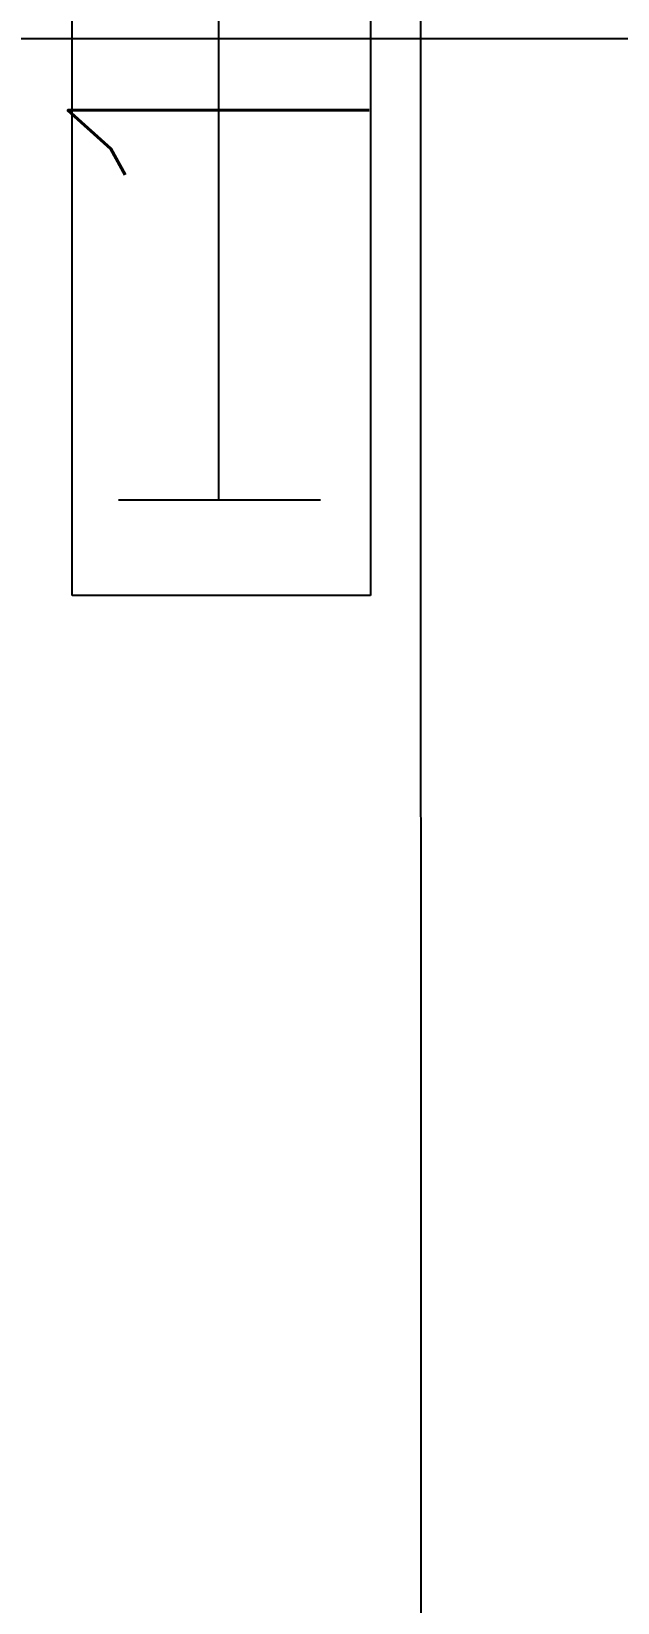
# Model space of a CAD drawing. Header units: inches. Extents: x 567429 to 582707, y 126347 to 133675.
# Drawn here: x 578359.1 to 578381.4, y 131436.5 to 131496.1 of the extents above; entities that cross this region are included whole.
import ezdxf

# ---------------------------------------------------------------- set-up
doc = ezdxf.new("R2010")
doc.units = ezdxf.units.IN
doc.header["$MEASUREMENT"] = 0
doc.layers.add('BORD', color=3, linetype='Continuous')
doc.layers.add('mobl', color=11, linetype='Continuous')
doc.styles.add('ROMANS', font='romans.shx')

# ---------------------------------------------------------------- blocks, each defined once
blk = doc.blocks.new('BOARD2')
at = {"layer": 'BORD'}
for p, q in [((-99.632, -59.619), (-99.632, -47.664)), ((-99.632, -47.664), (-61.057, -47.664)), ((-95.807, -49.526), (-95.807, -57.606)), ((-61.057, -59.619), (-99.632, -59.619))]:
    blk.add_line(p, q, dxfattribs=at)
at = {"layer": 'BORD', "color": 3}
blk.add_line((-95.807, -53.54), (-64.383, -53.54), dxfattribs=at)
at = {"layer": 'BORD', "color": 4}
blk.add_line((163.075, -61.626), (-163.075, -61.626), dxfattribs=at)
at = {"layer": 'BORD', "color": 2, "style": 'ROMANS'}
blk.add_text('1', height=12.058, dxfattribs=at).set_placement((-85.883, -59.556))

msp = doc.modelspace()

# ---------------------------------------------------------------- linework, layer by layer
at = {"layer": 'mobl', "color": 15}
msp.add_line((578318.486, 131495.875), (578518.486, 131495.875), dxfattribs=at)

# ---------------------------------------------------------------- block references
at = {"layer": 'BORD', "ltscale": 5, "xscale": 0.947301618010808, "yscale": 0.947301618010808, "zscale": 0.947301618010808, "rotation": 90.0091431634973}
msp.add_blockref('BOARD2', (578315.511, 131569.116), dxfattribs=at)

doc.saveas('drawing.dxf')
